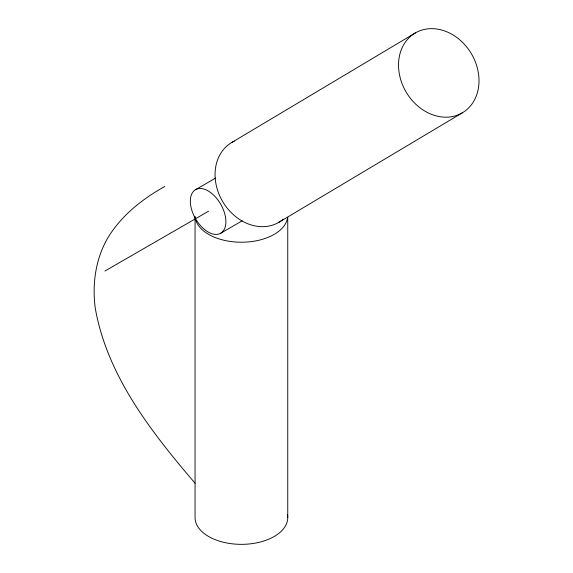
<?xml version="1.0" encoding="UTF-8"?>
<svg xmlns="http://www.w3.org/2000/svg" width="573" height="573" viewBox="0 0 573 573"><rect width="100%" height="100%" fill="white"/><g stroke="black" fill="none" stroke-linecap="round" stroke-linejoin="round"><path stroke-width="0.86" d="M164.816 186.469C141.932 199.218 120.659 216.057 107.201 238.912C95.39 259.963 92.081 284.695 95.304 308.424C107.316 376.124 151.551 432.286 195.078 483.24M231.936 142.376L415.411 32.89M278.664 222.424L462.139 112.938A46.341 37.839 59.2 0 0 455.471 36.522A46.341 37.839 59.2 0 0 398.708 69.29A46.341 37.839 59.2 0 0 462.139 112.938M195.601 189.642L215.663 178.06M104.923 271.036L208.551 211.208M220.619 233.283A25.148 14.518 60 0 0 212.805 194.362A25.148 14.518 60 0 0 190.909 206.746A25.148 14.518 60 0 0 220.619 233.283L242.221 220.806M287.753 217.253L287.753 517.591M195.064 216.358L195.064 517.591A46.341 26.759 0 0 0 244.162 544.3A46.341 26.759 0 0 0 287.424 514.418M283.091 219.323A46.341 37.839 59.2 0 1 223.384 202.735A46.341 37.839 59.2 0 1 234.336 141.13M287.632 217.368A46.341 26.759 0 0 1 241.405 242.221A46.341 26.759 0 0 1 195.178 217.368"/></g></svg>
